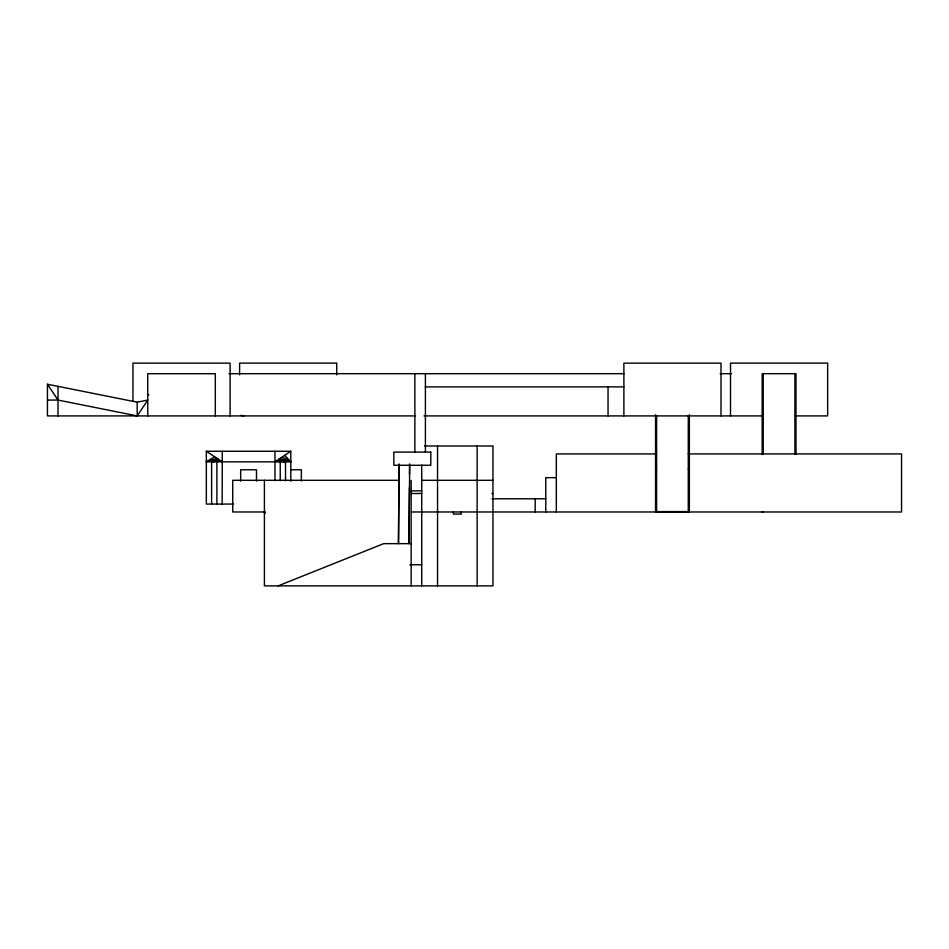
<?xml version="1.0" encoding="UTF-8"?>
<svg xmlns="http://www.w3.org/2000/svg" width="949" height="949" viewBox="0 0 949 949"><rect width="100%" height="100%" fill="white"/><g stroke="black" fill="none" stroke-linecap="round" stroke-linejoin="round"><path stroke-width="1.42" d="M399.019 463.907L398.485 543.647L399.114 465.271M409.387 487.572L409.043 543.647L409.671 465.271M409.493 474.263L409.577 463.907M222.173 504.061L222.28 451.273M47.45 400.075L58.008 400.075L137.19 415.911L147.747 400.075L137.19 402.186L47.45 384.238L47.45 415.911L415.532 415.911M274.961 461.831L290.797 451.273L290.797 481.19M284.771 455.295L290.797 461.831L206.336 461.831L214.604 456.789M278.128 585.877L383.704 543.647L411.154 543.647M218.412 459.328L211.615 461.831L211.615 504.061M206.336 461.831L216.894 458.308L211.615 461.831L220.666 460.823L216.894 461.831L216.894 504.061M229.041 373.692L623.932 373.681M720.161 373.681L731.572 373.681M425.211 386.884L623.884 386.884M147.747 394.796L148.803 394.796M424.025 415.911L762.889 415.911M795.274 415.911L827.647 415.911L827.647 363.123L730.516 363.123L730.516 415.911M424.594 445.994L492.97 445.994L492.97 585.877L264.403 585.877L264.403 480.301M233.549 504.061L206.336 504.061L206.336 451.273L290.797 451.273M656.471 453.919L556.316 453.919L556.316 511.974M688.191 453.919L901.55 453.919L901.55 511.974L411.154 511.974M655.557 469.138L656.613 469.138M688.286 469.138L689.342 469.138M290.797 469.755L301.355 469.755L301.355 481.013M556.316 477.667L545.758 477.667L545.758 511.974M399.292 480.301L232.73 480.301L232.73 511.974L265.459 511.974M421.712 480.301L492.97 480.301M410.004 490.858L421.712 490.858M411.154 493.504L421.712 493.504M491.914 493.504L492.97 493.504M491.914 498.783L545.758 498.783M655.557 511.594L689.342 511.594M264.403 513.029L265.459 513.029M409.873 564.762L421.712 564.762M240.939 415.33L243.822 415.911M278.733 459.316L285.519 461.831L285.519 480.763M282.505 456.801L290.797 461.831L280.252 458.308L285.519 461.831L276.467 460.823L280.24 461.831L280.24 480.763M206.336 451.273L222.173 461.831M47.45 384.238L58.008 400.075M795.974 454.452L795.974 373.681L762.189 373.681L762.189 454.452M794.918 373.681L794.918 454.452M763.245 373.681L763.245 454.452M763.245 511.974L762.189 511.974M721.015 415.911L721.015 363.135L623.884 363.135L623.884 415.911M689.342 414.808L689.342 511.974M688.286 415.911L688.286 511.974M656.613 415.911L656.613 511.974M655.557 414.808L655.557 511.974M608.048 386.884L608.048 415.911M535.2 498.783L535.2 511.974M477.133 445.994L477.133 585.877M461.309 511.974L461.309 514.085L453.385 514.085L453.385 511.974M437.548 445.994L437.548 585.877M425.413 373.692L425.413 452.08M421.712 465.14L421.712 585.877M414.855 373.692L414.855 452.08M411.154 480.301L411.154 585.877M336.729 374.855L336.729 363.123L239.599 363.123L239.599 374.855M274.961 451.273L274.961 480.763M256.491 481.19L256.491 469.755L240.655 469.755L240.655 481.19M230.097 415.911L230.097 363.135L132.967 363.135L132.967 401.249M215.316 415.911L215.316 373.692L147.747 373.692L147.747 415.911M137.19 402.186L137.19 415.911M58.008 386.35L58.008 415.911M430.787 452.08L393.835 452.08L393.835 465.271L430.787 465.271L430.787 452.08"/></g></svg>
